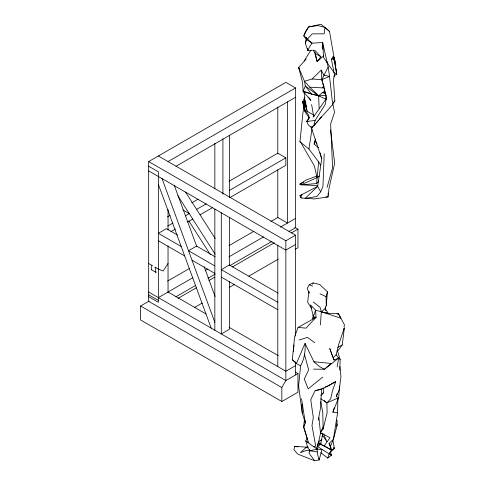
<?xml version="1.0" encoding="UTF-8"?>
<svg xmlns="http://www.w3.org/2000/svg" width="485" height="485" viewBox="0 0 485 485"><rect width="100%" height="100%" fill="white"/><g stroke="black" fill="none" stroke-linecap="round" stroke-linejoin="round"><path stroke-width="0.73" d="M333.201 56.472L335.808 65.148L334.323 57.697L333.201 56.472L331.449 59.309L334.523 75.411L333.389 79.467L334.844 100.886L332.692 104.554L311.794 127.767L308.387 125.021L306.732 121.432L309.169 117.867L308.678 115.218L304.78 110.022L304.798 101.044L304.059 91.629M330.546 129.895L334.686 163.318L329.072 187.968L327.999 196.946L314.413 198.935L301.076 197.971L301.094 195.049L317.657 186.367L321.743 158.765L320.033 152.811M339.815 370.103L340.167 359.567L337.251 350.206M309.151 291.776L309.127 293.152L307.248 288.411L309.284 284.695L313.249 282.937L319.706 284.501L327.46 291.837L326.278 305.404L325.114 308.593L321.306 311.764L320.427 324.889M320.7 452.644L327.721 458.076L329.266 453.675L331.322 450.001L329.054 443.399L333.401 439.325L337.578 412.808L337.857 398.531M317.717 444.369C316.59 449.625 317.293 454.809 319.166 459.938L314.662 460.75L297.693 454.087L293.91 449.643L294.759 446.267L307.551 447.273M309.169 117.867L304.447 110.859L305.059 99.71M328.048 195.643L327.999 196.946L325.787 196.849M328.09 194.346L328.139 193.048M324.204 153.69L322.931 186.501L320.7 191.836L316.887 196.486L305.095 198.438L317.657 186.367L320.7 191.836M306.647 37.448L306.544 39.667L305.368 43.42L307.872 50.689L312.346 50.222M304.447 110.859L304.98 101.25L302.664 101.898L304.835 110.81L302.664 101.898L304.847 97.164M322.949 388.127L321.543 389.334L320.506 408.14L318.239 420.216M313.158 314.989L312.928 318.754L316.038 317.378L315.62 310.218L310.515 304.913L313.377 316.541L312.928 318.754L314.147 318.105M293.413 351.601L294.443 337.257L298.081 327.411L316.038 317.378L313.377 316.541L315.62 310.218L328.454 313.595L338.36 313.571L340.925 318.245L321.306 311.764L319.973 307.181L313.183 302.003M339.512 386.121L338.669 397.779L332.886 412.153L337.578 412.808M333.898 56.636L329.509 31.452L320.991 24.25L308.521 26.978L305.441 31.483L303.786 35.872L306.544 39.667L312.031 43.159L322.646 42.534L323.634 57.666L333.674 72.004L336.754 74.314L334.135 60.158L334.323 57.697L331.449 59.309L333.892 58.921L334.323 57.697L336.754 74.314L334.523 75.411M300.603 365.787L296.377 363.641L305.035 343.392C305.623 350.922 304.331 359.233 300.603 365.787L298.596 385.842L302.252 413.135L305.338 422.956L303.574 427.17L308.654 442.847L305.732 440.932L307.102 438.307M316.669 176.091L306.047 180.074L299.851 184.13L301.088 184.809L316.566 183.579L318.663 161.923L308.927 149.016L299.942 141.772L303.046 111.859L304.192 107.124L304.337 108.628M320.876 395.469L323.38 392.856L323.822 388.018M304.046 108.628L304.192 107.124M296.377 363.641L292.285 359.7L293.874 344.987M308.799 292.025L307.672 302.343L311.752 308.684M303.962 427.218L303.574 427.17L304.525 418.913M324.962 27.36L324.186 33.823L312.213 33.877L307.484 39.061L303.786 35.872L308.521 26.978L317.772 25.59L324.962 27.36L329.509 31.452M337.451 351.316L342.258 344.932L344.368 327.896L343.198 329.8M344.077 326.902L344.399 324.707L338.36 313.571L337.111 314.189M156.443 271.994L155.758 272.297L151.259 269.702L151.914 265.38L148.671 263.507M308.927 149.016L312.043 128.858M337.123 366.987L338.7 358.033L336.147 354.826L338.621 344.689L344.368 327.896M305.368 43.42L306.447 37.46M327.721 458.076L331.352 455.294L317.657 446.582L320.627 444.333L322.434 435.19L322.301 433.153L323.804 434.463L330.036 437.755L324.271 445.673L317.911 443.545M320.549 432.317L323.137 428.916L327.096 412.832L326.92 402.853L330.691 398.785L332.48 390.807L335.705 381.634L323.155 388.382L315.092 390.686L310.746 399.725L313.322 417.682L311.976 425.497L315.832 446.703L316.978 449.068L321.943 449.613L319.166 459.938L319.1 458.561M318.53 120.28L313.728 125.979L315.104 120.51L325.453 104.026L326.369 96.527L321.797 79.704L321.234 70.082L312.128 78.982L304.483 81.25L298.627 67.457L306.247 58.982M336.299 70.828L336.596 69.628M320.737 398.773L326.92 402.853L338.669 397.779L336.36 396.548L337.069 393.735M327.072 187.398L332.589 167.81L330.649 124.021L334.547 112.308L332.849 104.245M326.278 305.404L326.047 296.65L327.46 291.837M318.481 147.725L314.116 144.009L315.596 139.031M332.886 412.153L334.201 407.818M321.743 158.765L311.012 126.712L311.794 127.767L312.213 126.47M314.116 144.009L315.589 139.722M303.574 427.17L304.41 425.151M308.83 97.443L310.849 100.462L303.089 91.307L305.326 86.021L304.483 81.25L309.8 87.173L318.663 95.824L326.169 99.304M336.36 396.548L339.27 389.716L340.961 376.584L339.846 366.46M333.91 76.588L334.88 74.605M320.446 432.232L323.089 427.061M313.728 125.979L314.723 124.081M322.931 49.367L322.222 47.336L322.646 42.534L328.157 66.991L321.797 79.704L322.689 81.801M281.827 401.513L281.827 387.539L285.859 380.549L285.859 240.772L148.671 161.566L148.671 301.343L285.859 380.549L297.966 373.559L297.966 392.195L281.827 401.513L140.601 319.979L140.601 305.999L149.101 301.094M305.301 110.774L306.568 108.604L304.98 101.25L305.95 103.208M311.794 127.767L312.57 126.512M304.101 60.977L310.897 50.24M168.04 263.507L163.196 271L158.352 269.102L155.103 267.223L155.758 272.297M308.127 121.583L306.732 121.432L309.078 118.243L308.539 116.182M312.346 284.137L313.249 282.937M313.692 50.24L314.892 50.434L320.894 56.824L317.129 61.553L315.038 54.126L314.977 51.925M319.488 119.14L321.409 116.855M333.407 102.596L334.844 100.886M316.566 183.579L318.851 180.953M309.8 87.173L322.331 87.894L323.78 86.336M316.038 317.378L305.986 328.157L298.081 327.411M336.244 426.109L337.148 425.145L337.008 420.034M329.266 453.675L334.353 448.419L333.037 440.792M336.147 354.826L333.062 357.912L334.135 360.07L338.7 358.033L340.167 359.567M321.015 440.756L321.925 439.859M307.429 446.697L306.108 447.412L300.415 452.669L306.823 450.244L317.166 451.923M321.446 394.608L323.38 392.856M323.731 55.751L317.129 61.553L315.311 53.489L313.092 50.143M322.695 377.1L308.193 388.812L304.277 379.034L308.648 369.916L304.392 354.099M338.7 358.033L324.459 369.243L313.455 369.14M151.259 269.702L151.787 269.308M317.251 185.579L301.088 184.809L317.063 177.649L319.366 176.025M322.331 87.894L324.125 86.688M301.076 197.971L299.942 195.752L301.094 195.049M318.706 441.58L321.773 439.774M148.671 161.566L285.859 82.359L295.547 87.949L295.547 227.726L289.005 231.503M168.04 161.566L295.547 87.949M175.994 166.294L295.547 97.273M324.798 91.222L322.434 92.593L318.663 95.824L319.088 108.149M167.489 216.862L170.102 215.352M191.739 202.863L198.159 199.159M229.09 181.293L277.79 153.181L285.859 157.837L285.859 165.294L230.017 197.534M167.731 226.04L172.951 223.027M185.349 215.867L189.265 213.606L182.887 209.926M196.601 209.374L206.228 203.815M229.369 190.453L285.859 157.837M170.92 231.654L175.412 229.059M187.604 222.021L192.739 219.056M200.075 214.825L212.472 207.665M167.507 281.148L189.738 268.314M228.975 245.665L253.819 231.315M270.824 221.499L278.014 217.347M158.352 297.614L192.885 277.681M205.313 270.509L207.926 268.993M228.847 256.917L263.507 236.91M280.506 227.095L295.547 218.408M175.885 296.814L195.504 285.489M207.926 278.317L215.116 274.164M230.157 265.477L272.006 241.318M178.122 298.317L196.455 287.732M208.902 280.548L214.794 277.141M232.479 266.938L274.389 242.736M291.418 232.909L297.966 229.126L297.966 247.762L295.347 249.278M285.859 240.772L295.547 235.183L295.547 336.111M295.547 244.501L285.859 250.09L148.671 170.884M194.491 307.502L202.348 302.967M229.199 287.466L234.443 284.44M248.847 276.123L278.317 259.105M295.547 365.641L285.859 371.231L148.671 292.025M335.705 381.634L327.12 386.557L325.18 387.018M337.839 347.357L342.258 344.932M303.64 182.154L299.851 184.13L301.294 183.724M299.942 195.752L302.01 194.885M299.154 340.009L307.417 337.396L314.844 342.798M315.092 390.686L321.543 389.334M305.265 101.468L302.664 101.898L304.835 105.694M306.732 121.432L315.104 120.51M325.156 92.296L322.434 92.593L325.75 93.708M313.316 446.715L314.759 446.57M326.041 95.309L318.663 95.824L311.625 94.205L303.089 91.307L302.616 82.68L298.627 67.457L299.548 68.658M312.128 78.982L321.797 79.704L329.533 76.412L328.157 66.991M313.91 361.743L331.14 363.453L324.459 369.243L319.815 366.824L313.91 361.743L305.035 343.392M321.573 433.063L320.118 432.881L323.804 434.463L326.866 441.714L322.434 435.19L322.792 436.567M294.759 446.267L297.978 446.958M317.869 443.49L321.058 444.193M303.089 91.307L312.291 93.975M313.71 94.387L318.663 95.824L305.326 86.021L311.625 94.205M151.914 265.38L152.357 265.525M318.202 442.538L321.076 443.484M326.162 312.704L328.454 313.595L325.114 308.593L325.459 309.963M155.103 267.223L155.873 267.556M309.284 284.695L312.595 286.132M306.108 447.412L307.448 448.007M320.027 293.746L326.047 296.65M320.627 444.333L331.322 450.001L334.353 448.419L333.607 447.261M294.777 227.289L297.966 229.126M158.352 155.976L295.547 235.183M148.671 166.228L158.352 171.817L158.352 302.276L148.671 296.681M177.516 235.061L166.428 228.659L158.352 233.315L181.196 246.507M215.213 256.826L196.601 246.077L188.526 250.739L214.843 265.932M278.069 293.116L229.369 264.998L221.299 269.66L277.79 302.27M158.352 240.772L184.67 255.965M192.005 260.202L214.843 273.388M221.299 277.117L277.79 309.727M168.04 292.025L206.101 314.001M229.072 327.26L278.287 355.675M295.347 372.05L297.966 373.559M148.671 294.819L158.352 300.409M140.601 305.999L281.827 387.539M315.311 53.489L320.894 56.824M324.271 445.673L331.322 450.001L330.418 444.897M304.78 110.022L313.401 114.83L314.268 116.006M299.942 141.772L300.785 142.372L314.456 166.143L317.063 177.649M292.285 359.7L295.959 362.913M324.198 400.464L326.92 402.853M307.484 39.061L312.031 43.159L309.188 47.488L307.872 50.689L307.702 48.482M314.662 460.75L309.018 453.148L309.806 450.917L309.551 449.474M314.862 140.923L316.978 143.96M318.663 161.923L320.682 165.064M185.531 192.036L215.194 238.517M177.801 195.643L215.182 254.225M188.829 220.911L210.369 254.661M321.234 70.082L323.78 75.126L329.533 76.412L332.692 104.554M329.054 443.399L330.491 446.291L333.401 439.325L337.148 425.145L336.638 423.738M330.734 453.978L331.352 455.294L330.867 453.135M334.135 360.07L329.745 348.503L332.825 357.239M174.254 185.264L196.892 246.883M204.179 266.714L215.11 296.462M162.02 178.589L214.843 322.367M158.352 184.336L211.181 328.115M326.908 61.516L327.326 62.868M304.162 427.916L307.508 439.768M307.466 112.047L304.798 101.044M322.998 83.275L326.223 98.782L313.249 117.249L313.401 114.83L311.6 104.493M333.892 58.921L334.135 60.158M320.773 401.713L322.78 412.559L323.137 428.916M301.524 398.712L305.338 422.956L305.265 420.822M325.277 306.944L325.829 310.539M304.98 101.25L305.611 105.481M317.402 444.642L317.657 446.582L320.506 433.281L318.948 417.591M301.937 404.114L302.252 413.135M305.92 104.129L305.92 107.597M295.547 361.852L295.547 374.96M287.472 101.929L287.472 223.07L277.79 217.48L277.79 169.78M277.79 106.936L277.79 153.878M277.79 245.428L277.79 366.569M229.369 135.127L229.369 197.207M229.369 217.244L229.369 265.701M229.369 281.597L229.369 329.297L221.299 333.959L221.299 212.818M222.912 138.855L222.912 194.121M214.843 143.281L214.843 188.707M214.843 209.09L214.843 330.23M168.04 209.496L168.04 229.938M168.04 245.84L168.04 292.582M316.978 449.068L309.806 450.917L307.187 445.509L305.732 440.932L316.978 449.068"/></g></svg>
